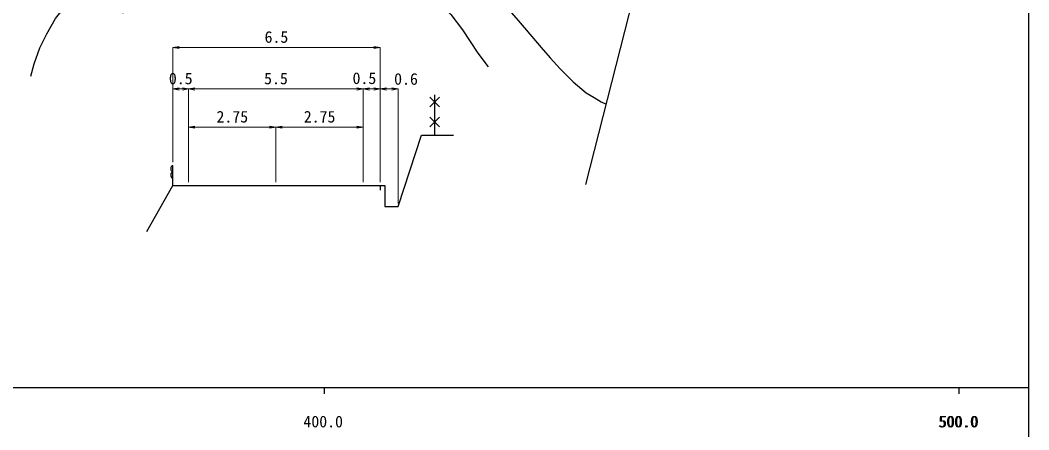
# Model space of a CAD drawing. Units: millimetres on the paper, enlarged 1000 times, with parts at other scales. Extents: x 40000 to 680000, y 20000 to 380000.
# Drawn here: x 420110 to 579000, y 198357 to 262856 of the extents above; entities that cross this region are included whole.
import ezdxf
from ezdxf.enums import TextEntityAlignment as Align

# ---------------------------------------------------------------- set-up
doc = ezdxf.new("R2010")
doc.units = ezdxf.units.MM
doc.header["$LTSCALE"] = 1000
for name, color, linetype, lineweight in [('M-BGD', 7, 'Continuous', 25), ('M-BMK-OTRS', 5, 'Continuous', 25), ('M-STR-HTXT', 7, 'Continuous', 13), ('M-TTL-BAND', 7, 'Continuous', 25)]:
    doc.layers.add(name, color=color, linetype=linetype, lineweight=lineweight)
doc.styles.add('ＭＳ ゴシック', font='')
doc.styles.get('ＭＳ ゴシック').set_extended_font_data('MS Gothic')

# ---------------------------------------------------------------- blocks, each defined once
blk = doc.blocks.new('open_arrow')
at = {"color": 0, "linetype": 'Continuous', "lineweight": -2}
blk.add_lwpolyline([(7.5, 1.25), (0, 0), (7.5, -1.25)], dxfattribs=at)

msp = doc.modelspace()

# ---------------------------------------------------------------- linework, layer by layer
at = {"layer": 'M-BGD'}
for p, q in [((485423, 244749), (485423, 251120)), ((484657, 249224), (486189, 250757)), ((486189, 249224), (484657, 250757)), ((484657, 246039), (486189, 247572)), ((486189, 246039), (484657, 247572)), ((444152, 236831), (444152, 239981)), ((476802, 236831), (476802, 236081))]:
    msp.add_line(p, q, dxfattribs=at)
for points in [[(421778, 254025), (422290, 255968), (423188, 258510), (424299, 260730), (425688, 263143), (427913, 265972), (429408, 267467), (431395, 269175), (433917, 270777), (436694, 272250), (438767, 272806), (440776, 273041), (444322, 273297), (446920, 273451), (449655, 273857), (452027, 274348), (454527, 275287), (456258, 276334), (458485, 277727), (460259, 278624), (462502, 279072), (464575, 279200), (465985, 279200), (469123, 279090)], [(472517, 278428), (474481, 278311), (476050, 278099), (477562, 277732), (479145, 277139), (482198, 276079), (485152, 274766), (487169, 273712), (489006, 272582), (491522, 270548), (493275, 268796), (495046, 266796), (497152, 264423), (498566, 262798), (499795, 261329), (502158, 258551), (503585, 256913), (505168, 255175), (507232, 253127), (509284, 251438), (510514, 250675), (511645, 249983), (512436, 249613)], [(436224, 264037), (440516, 265692), (445176, 266978), (448916, 267836), (451859, 268694), (455476, 269675), (457868, 270226), (460310, 270714), (462419, 271102), (464685, 271312), (467139, 271406), (469263, 271427), (470847, 271312), (473606, 270871), (475505, 270567), (477934, 270083), (480378, 269307), (482455, 268332), (484271, 267187), (485729, 266023), (487932, 263748), (489773, 261311), (492207, 257673), (493824, 255519)], [(440067, 229594), (444152, 236831), (446652, 236831), (460402, 236831), (474152, 236831), (477552, 236831), (477552, 233499), (479652, 233499), (483344, 244749), (488372, 244749)]]:
    msp.add_lwpolyline(points, dxfattribs=at)
for centre in [(444376, 239477), (444376, 238469)]:
    msp.add_arc(centre, 552, 113.93111, 246.06889, dxfattribs=at)
at = {"layer": 'M-BMK-OTRS'}
msp.add_line((509226, 236959), (526203, 303887), dxfattribs=at)
at = {"layer": 'M-STR-HTXT'}
for p, q in [((444152, 240481), (444152, 258561)), ((476802, 258560), (444152, 258560)), ((476802, 237831), (476802, 258561)), ((444152, 252027), (446652, 252027)), ((446652, 237331), (446652, 252028)), ((446652, 252027), (474152, 252027)), ((474152, 237331), (474152, 252028)), ((474152, 252027), (476802, 252027)), ((476802, 237331), (476802, 252028)), ((476802, 252027), (479652, 252027)), ((479652, 233999), (479652, 252028)), ((446652, 246002), (460402, 246002)), ((460402, 237331), (460402, 246003)), ((460402, 246002), (474152, 246002))]:
    msp.add_line(p, q, dxfattribs=at)
at = {"layer": 'M-TTL-BAND'}
for p, q in [((579000, 20000), (579000, 370000)), ((40000, 205000), (579000, 205000)), ((468000, 205000), (468000, 204000)), ((568000, 205000), (568000, 204000))]:
    msp.add_line(p, q, dxfattribs=at)

# ---------------------------------------------------------------- block references
at = {"layer": 'M-STR-HTXT', "xscale": 133, "yscale": 133}
for p in [(444152, 258560), (444152, 252027), (446652, 252027), (474152, 252027), (476802, 252027), (446652, 246002), (460402, 246002)]:
    msp.add_blockref('open_arrow', p, dxfattribs=at)
at = {"layer": 'M-STR-HTXT', "xscale": 133, "yscale": 133, "rotation": 180}
for p in [(476802, 258560), (446652, 252027), (474152, 252027), (476802, 252027), (479652, 252027), (460402, 246002), (474152, 246002)]:
    msp.add_blockref('open_arrow', p, dxfattribs=at)

# ---------------------------------------------------------------- texts
at = {"layer": 'M-STR-HTXT', "style": 'ＭＳ ゴシック'}
for s, p in [('6.5', (460477, 258747)), ('0.5', (445402, 252215)), ('5.5', (460402, 252215)), ('0.5', (474337, 252252)), ('0.6', (480890, 252141)), ('2.75', (453527, 246190)), ('2.75', (467277, 246190))]:
    msp.add_text(s, height=1833, dxfattribs=at).set_placement(p, align=Align.BOTTOM_CENTER)
at = {"layer": 'M-TTL-BAND', "style": 'ＭＳ ゴシック'}
for s, p in [('400.0', (467844, 198195)), ('500.0', (567844, 198195)), ('500.0', (568000, 198195))]:
    msp.add_text(s, height=1833, dxfattribs=at).set_placement(p, align=Align.BOTTOM_CENTER)

doc.saveas('drawing.dxf')
